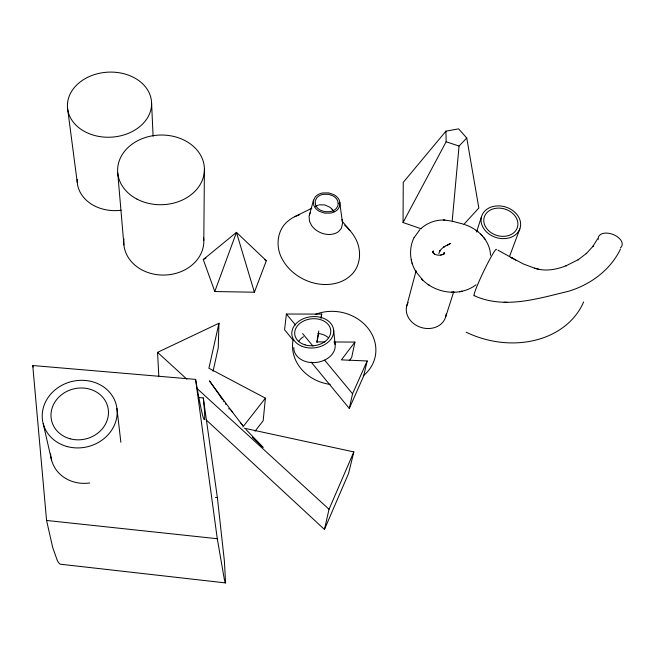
<?xml version="1.0" encoding="UTF-8"?>
<svg xmlns="http://www.w3.org/2000/svg" width="655" height="655" viewBox="0 0 655 655"><rect width="100%" height="100%" fill="white"/><g stroke="black" fill="none" stroke-linecap="round" stroke-linejoin="round"><path stroke-width="0.98" d="M421.108 228.751L403.054 222.528L403.251 182.368L445.949 131.156L458.631 128.863L466.753 138.017L478.838 208.003L463.666 224.583M203.811 240.385L204.417 168.531M158.805 375.995L157.56 352.357L218.958 323.243L218.246 347.805L213.047 371.311M452.13 221.75L459.057 146.049L466.753 138.017M218.958 323.243L208.896 368.257L265.406 398.15L263.171 420.723L255.073 431.178M321.073 318.019L321.703 314.081L286.391 314.032L284.573 329.784L292.981 340.01M318.772 330.971L316.873 341.894L324.88 341.926M321.015 318.06L321.703 314.081M316.963 342.565L318.666 332.765M444.598 252.56L444.589 252.593C444.327 254.967 444.72 252.453 443.722 254.304M313.491 200.176L309.062 216.371L309.545 221.406L311.51 225.41A22.671 17.66 2.9 0 0 314.891 229.16C320.279 233.704 328.016 235.841 334.82 233.565A13.002 10.177 2.9 0 0 338.725 231.42L341.386 228.235L342.606 223.257L339.437 200.52A14.836 11.217 0.7 0 0 333.649 194.576L328.712 192.922L322.612 192.955A12.396 9.366 0.7 0 0 315.235 196.958L313.377 200.651L313.794 205.392A14.819 11.2 0.8 0 0 319.542 211.426L324.528 213.121L330.701 213.088A12.412 9.391 0.8 0 0 338.127 209.002L339.683 206.227L339.986 202.452M333.894 341.976L354.928 342.074L351.694 357.433L349.279 360.627M311.109 362.035L349.287 408.442L352.554 393.786L367.168 360.97L341.411 359.873L354.928 342.074M206.03 419.74L324.454 529.445L329.031 509.271L353.839 451.917L244.241 428.19M367.168 360.97L363.648 376.068L349.287 408.442M353.839 451.917L348.542 473.516L324.454 529.445M438.842 253.673C439.775 248.908 444.393 246.46 448.405 244.569L447.447 245.044L450.263 243.464L449.076 244.446M432.578 251.921L433.086 251.291L432.611 251.815L432.767 251.364L433.111 252.732C432.93 252.216 432.275 251.454 433.209 251.233L432.578 251.921L433.454 251.143M406.747 305.885L416.121 270.752M203.296 397.921C203.312 398.396 206.939 431.358 202.575 415.139A111.309 3.791 81.8 0 1 195.599 379.401L32.75 365.523L46.571 520.463L52.744 547.629L57.288 560.402A56.215 8.63 83.3 0 0 60.252 564.184L225.598 582.917L224.378 560.975L217.37 497.579L203.296 397.921L198.637 397.511M445.482 317.47L453.85 291.385M432.758 251.52C432.308 252.478 434.576 254.156 434.625 254.075M476.537 231.976L481.564 216.518M309.307 215.127L310.282 212.711M214.799 291.532L236.455 232.369L266.331 260.723L254.386 292.22L214.799 291.532L203.271 259.568L236.455 232.369L254.386 292.22M509.475 256.613L519.857 228.849A20.125 15.99 17.1 0 0 496.154 205.973A20.125 15.99 17.1 0 0 486.542 231.96A20.125 15.99 17.1 0 0 519.857 228.849M414.083 237.65L419.978 229.52M414.214 237.38C408.679 248.073 409.572 261.533 415.958 271.661M620.465 249.096C610.452 270.024 590.294 284.81 568.352 291.311C537.96 298.565 504.284 309.463 474.13 295.642M597.622 238.788L592.701 246.665L593.127 246.133L586.176 253.731L586.675 253.272L578.046 259.855L578.594 259.511L565.92 265.848L566.46 265.643C555.628 269.909 545.14 271.596 534.521 268.19L538.926 269.254M403.054 222.528L446.145 141.767L445.949 131.156M242.874 426.954L265.406 398.15M444.098 253.559L443.795 253.845L444.368 253.485L443.771 252.674M421.329 228.251C427.74 222.585 436.41 219.556 444.958 220.096L443.329 220.039M434.15 253.763C436.083 255.352 440.684 256.056 443.877 253.772M476.054 284.802C459.769 297.133 435.1 293.448 421.484 278.801L422.712 280.045M448.904 244.356L449.911 243.734M444.532 246.599L444.745 246.477M203.271 259.568L205.916 258.029M294.742 216.69L311.813 208.241M442.281 254.672L442.747 254.476M441.216 255L440.684 255.106M319.353 204.835L324.716 204.892L329.817 207.201A13.296 10.889 7.8 0 1 333.641 211.655M507.076 302.315L504.113 302.274M445.064 220.105L451.328 221.062M215.454 497.391L217.37 497.579M46.571 520.463L217.28 538.721L224.297 579.167A57.804 1.99 82.1 0 0 225.385 582.819L225.598 582.917M452.761 221.357L463.11 224.035M534.93 268.304L523.337 263.949L510.884 257.333L515.862 260.15M446.145 141.767L459.057 146.049M464.804 224.624C478.15 228.914 490.055 240.672 490.505 255.278M497.939 250.136L512.431 258.217M264.636 259.658L266.331 260.723M428.223 284.516L429.664 285.457M476.111 230.347L477.913 231.698M157.56 352.357L186.896 379.196M196.672 388.145L329.031 509.271M252.388 437.188L262.352 446.898M422.606 279.931L416.072 271.866M263.285 447.463L245.928 429.451M332.052 209.248L333.968 211.516M342.278 221.357L349.942 230.445M286.391 314.032L295.471 324.978M302.602 333.575L312.984 346.086M324.659 360.168L352.554 393.786M240.811 423.056L242.882 425.701M242.718 425.521L230.961 410.161M483.529 237.216L484.987 239.157M232.754 412.552L210.288 382.029M209.731 381.243L210.689 382.577M209.444 380.85L209.903 381.48M209.764 381.284L220.948 397.282M221.071 397.454L221.415 397.953M221.767 398.469L222.233 399.141M222.348 399.313L222.708 399.82M223.642 401.179L224.116 401.851M225.508 403.873L225.967 404.536M228.726 408.523L229.185 409.187M412.503 264.366L412.052 262.942M341.959 219.466L342.532 222.012M43.181 423.556L51.524 459.982M411.225 259.683L411.577 261.263M195.608 379.425L217.28 538.721M67.465 107.6L77.249 182.27M116.926 408.401L120.872 442.33M333.616 329.874L335.131 344.53M117.753 173.092L123.91 244.945M151.608 103.523A42.141 32.553 -3.3 0 1 88.63 133.44A42.141 32.553 -3.3 0 1 88.269 77.036A42.141 32.553 -3.3 0 1 151.608 103.523L153.098 136.232M334.427 341.664A20.764 15.638 -6.5 0 1 317.094 362.338A20.764 15.638 -6.5 0 1 293.8 347.51M298.827 341.149A17.898 13.477 -6.5 0 1 303.511 336.744M317.929 333.436A17.898 13.477 -6.5 0 1 328.409 337.726M89.768 482.948A35.689 32.251 -15.9 0 1 50.607 453.882M33.176 367.119A108.91 16.195 81.9 0 1 32.75 365.498M121.15 210.239A38.948 31.301 -4 0 1 77.184 179.445M203.558 237.405A40.037 33.34 -2.1 0 1 164.192 275.059A40.037 33.34 -2.1 0 1 123.959 238.944M598.302 239.353A12.535 7.418 20.8 0 1 612.924 234.4A12.535 7.418 20.8 0 1 620.408 247.819M474.719 295.29A25.668 1.883 -64.4 0 1 483.079 272.586A25.668 1.883 -64.4 0 1 496.416 249.661M344.686 225.205A50.206 41.969 7.7 0 1 354.199 236.299C362.051 248.286 361.658 265.955 350.409 275.73A34.707 28.984 8.6 0 1 338.864 282.436C322.825 287.709 304.591 282.592 292.155 271.579A49.952 41.47 8.6 0 1 282.788 260.068C275.354 247.942 276.459 230.478 287.889 221.161A34.461 28.632 7.7 0 1 299.278 214.865M315.382 206.767A9.203 7.524 7.8 0 1 318.428 205.089M583.63 301.93A88.515 71.731 18.7 0 1 466.196 332.241M446.194 313.892A20.223 17.022 16.6 0 1 421.37 327.541A20.223 17.022 16.6 0 1 408.106 302.52M315.366 314.441A41.887 36.5 11.6 0 1 368.077 328.319A41.887 36.5 11.6 0 1 363.361 375.667M330.218 384.387A41.887 36.5 11.6 0 1 293.039 340.281M338.217 203.328L337.874 205.768L336.531 208.167A10.701 8.089 0.8 0 1 330.136 211.68L324.815 211.704L320.524 210.247A12.772 9.653 0.8 0 1 315.571 205.056L315.202 200.97L316.807 197.785A10.685 8.073 0.7 0 1 323.169 194.322L328.425 194.298L332.683 195.722A12.781 9.669 0.7 0 1 337.669 200.856L338.217 203.328M440.201 250.464L439.824 251.07L440.201 250.464M444.131 246.837L443.722 247.107L444.131 246.837M446.08 245.74L446.088 245.731M462.029 291.246L459.654 291.721L462.029 291.246M453.735 292.277L451.598 292.261L453.735 292.277M481.957 235.432L480.68 234.122L482.326 235.816L481.957 235.432M302.201 346.389A21.009 15.655 -6.5 0 0 333.69 331.283A21.009 15.655 -6.5 0 0 302.332 319.19A21.009 15.655 -6.5 0 0 302.201 346.389M305.066 344.874A18.111 13.485 -6.5 0 0 330.726 330.185A18.111 13.485 -6.5 0 0 302.413 321.662A18.111 13.485 -6.5 0 0 305.066 344.874M67.285 446.587A37.712 33.552 -14 0 0 116.533 406.051A37.712 33.552 -14 0 0 55.266 389.725A37.712 33.552 -14 0 0 67.285 446.587M70.11 438.784A28.935 25.742 -13.9 0 0 108.001 407.803A28.935 25.742 -13.9 0 0 61.054 395.129A28.935 25.742 -13.9 0 0 70.11 438.784M488.499 230.576A17.341 13.78 17.1 0 0 517.229 227.915A17.341 13.78 17.1 0 0 496.826 208.184A17.341 13.78 17.1 0 0 488.499 230.576M137.001 199.128A43.418 34.846 -1.5 0 0 204.352 171.659A43.418 34.846 -1.5 0 0 141.726 138.835A43.418 34.846 -1.5 0 0 137.001 199.128"/></g></svg>
